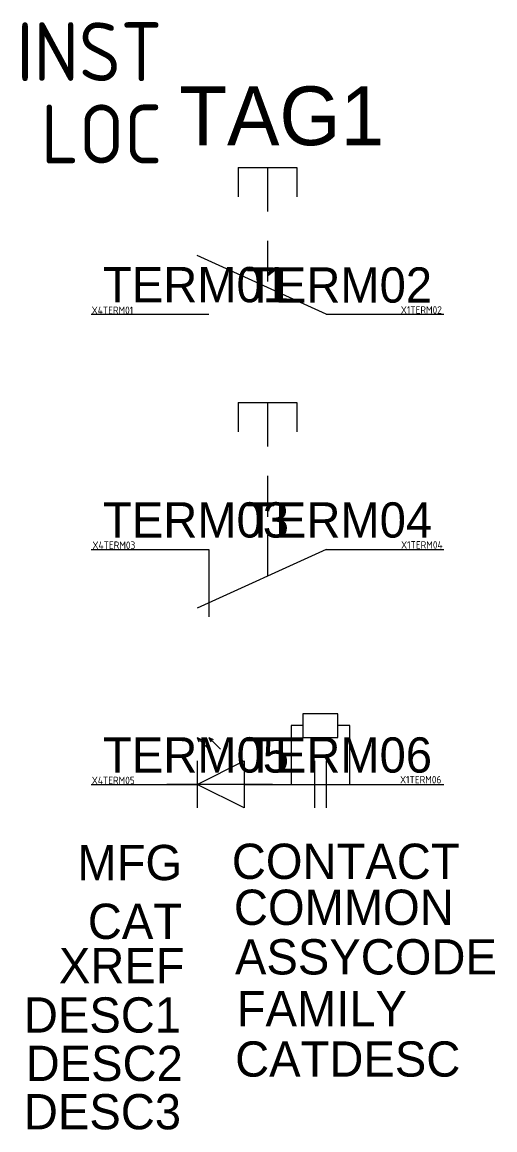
# Model space of a CAD drawing. Extents: x -21.9 to -1.8, y -13.8 to 33.4.
import ezdxf
from ezdxf.enums import TextEntityAlignment as Align

# ---------------------------------------------------------------- set-up
doc = ezdxf.new("R2010")
doc.units = 0
doc.header["$MEASUREMENT"] = 0
doc.styles.add('WD_IEC', font='isocp2.shx', dxfattribs={"width": 0.9, "height": 4})
pattern_1 = [(270, (-18.741, 13.4473), (5, -9e-16), [24, -3, 0.5, -3])]

msp = doc.modelspace()

# ---------------------------------------------------------------- hatches: boundary and pattern name
h = msp.add_hatch()
h.set_pattern_fill('ACAD_ISO04W100', color=256, angle=-90)
h.set_pattern_definition(pattern_1)
h.paths.add_polyline_path([(-17.68, -0.113, 0.4142), (-17.68, 2.008), (-18.741, 0.947)])
h = msp.add_hatch()
h.set_pattern_fill('ACAD_ISO04W100', color=256, angle=-90)
h.set_pattern_definition(pattern_1)
h.paths.add_polyline_path([(-17.68, 2.008), (-18.741, 0.947), (-17.68, -0.113, 0.4142)])

# ---------------------------------------------------------------- linework, layer by layer
for p, q in [((-12.704, 27.197), (-10.204, 27.197)), ((-12.704, 27.197), (-12.704, 25.947)), ((-11.454, 27.197), (-11.454, 25.322)), ((-10.204, 27.197), (-10.204, 25.947)), ((-11.454, 24.072), (-11.454, 22.336)), ((-8.954, 20.947), (-14.454, 23.447)), ((-18.954, 20.947), (-13.954, 20.947)), ((-8.954, 20.947), (-3.954, 20.947)), ((-12.704, 17.197), (-10.204, 17.197)), ((-12.704, 17.197), (-12.704, 15.947)), ((-11.454, 17.197), (-11.454, 15.322)), ((-10.204, 17.197), (-10.204, 15.947)), ((-11.454, 14.072), (-11.454, 12.336)), ((-11.452, 11.55), (-11.452, 9.814)), ((-18.954, 10.947), (-13.954, 10.947)), ((-8.954, 10.947), (-14.454, 8.447)), ((-13.954, 10.947), (-13.954, 8.079)), ((-8.954, 10.947), (-3.954, 10.947)), ((-8.454, 3.947), (-9.954, 3.947)), ((-9.954, 3.947), (-9.954, 2.947)), ((-8.454, 2.947), (-8.454, 3.947)), ((-9.954, 3.447), (-10.454, 3.447)), ((-10.454, 3.447), (-10.454, 0.947)), ((-7.954, 3.447), (-8.454, 3.447)), ((-7.954, 0.947), (-7.954, 3.447)), ((-14.454, 2.947), (-13.954, 2.447)), ((-14.454, 2.947), (-14.271, 2.86)), ((-14.454, 2.947), (-14.37, 2.761)), ((-13.954, 2.947), (-13.454, 2.447)), ((-13.954, 2.947), (-13.771, 2.86)), ((-13.954, 2.947), (-13.87, 2.761)), ((-9.954, 2.947), (-8.454, 2.947)), ((-14.454, 1.947), (-14.454, -0.053)), ((-14.454, 0.947), (-12.454, 1.947)), ((-12.459, 2.063), (-12.459, 2.063)), ((-12.454, 1.947), (-12.454, 1.947)), ((-12.454, 1.947), (-12.454, 1.947)), ((-12.454, 1.947), (-12.454, -0.053)), ((-9.454, 1.947), (-9.454, -0.053)), ((-8.954, 1.947), (-8.954, -0.053)), ((-18.954, 0.947), (-14.454, 0.947)), ((-11.241, 0.947), (-15.741, 0.947)), ((-12.454, -0.053), (-14.454, 0.947)), ((-12.454, 0.947), (-3.954, 0.947))]:
    msp.add_line(p, q)

# ---------------------------------------------------------------- texts
at = {"style": 'WD_IEC', "flags": 1}
for tag, height, p in [('INST', 2.5, (-15.939, 30.868)), ('LOC', 2.5, (-15.939, 27.368)), ('X1TERM02', 0.32, (-4.034, 20.971)), ('X1TERM04', 0.32, (-4.003, 10.975)), ('X1TERM06', 0.32, (-4.055, 0.989))]:
    msp.add_attdef(tag, text='', height=height, dxfattribs=at).set_placement(p, align=Align.RIGHT)
for tag, p, s, height in [('TAG1', (-15.218, 28.141), 'S', 2.5), ('TERM01', (-18.454, 21.459), '23', 1.5), ('TERM03', (-18.453, 11.449), '21', 1.5), ('TERM05', (-18.453, 1.449), 'X1', 1.5)]:
    msp.add_attdef(tag, p, s, height=height)
for tag, text, p in [('TERM02', '24', (-4.451, 21.444)), ('TERM04', '22', (-4.448, 11.447)), ('TERM06', 'X2', (-4.452, 1.448))]:
    msp.add_attdef(tag, text=text, height=1.5).set_placement(p, align=Align.RIGHT)
for tag, p in [('X4TERM01', (-18.94, 20.957)), ('X4TERM03', (-18.907, 10.963)), ('X4TERM05', (-18.936, 0.955))]:
    msp.add_attdef(tag, p, '', height=0.32, dxfattribs=at)
at = {"flags": 1}
for tag, p in [('MFG', (-15.09, -3.128)), ('CAT', (-15.09, -5.628)), ('DESC1', (-15.135, -9.613)), ('DESC2', (-15.059, -11.671)), ('DESC3', (-15.135, -13.729))]:
    msp.add_attdef(tag, text='', height=1.5, dxfattribs=at).set_placement(p, align=Align.RIGHT)
for tag, p, s in [('CONTACT', (-12.973, -3.075), 'NONC'), ('COMMON', (-12.884, -5.031), '02'), ('ASSYCODE', (-12.838, -7.14), ''), ('FAMILY', (-12.763, -9.342), 'PB_ACKO'), ('CATDESC', (-12.832, -11.487), '')]:
    msp.add_attdef(tag, p, s, height=1.5, dxfattribs=at)
at = {"lineweight": 15, "flags": 1}
msp.add_attdef('XREF', text='', height=1.5, dxfattribs=at).set_placement((-14.983, -7.511), align=Align.RIGHT)

doc.saveas('drawing.dxf')
